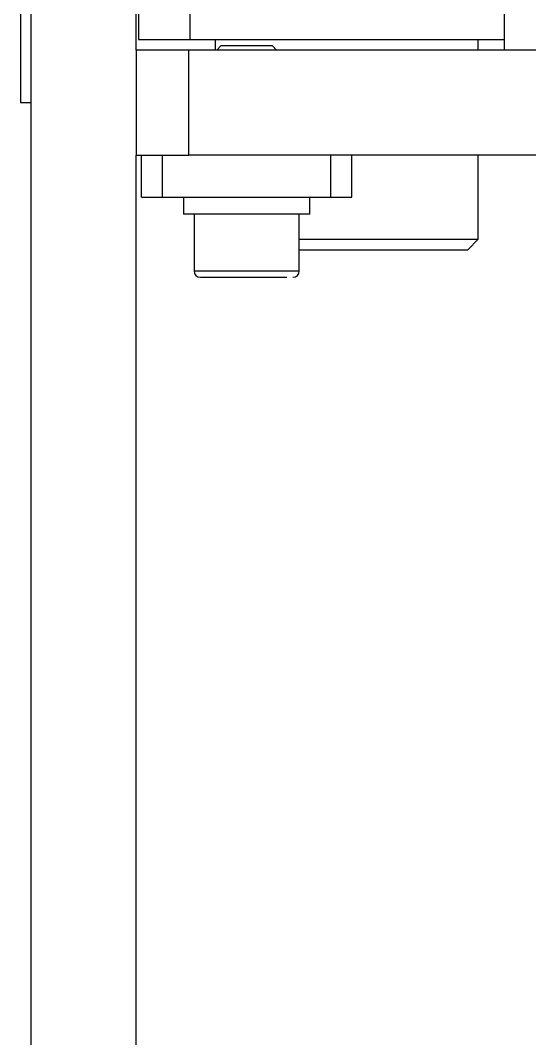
# Model space of a CAD drawing. Header units: centimetres. Extents: x 470464 to 524273, y 49611 to 59074.
# Drawn here: x 505497.33 to 505502.17, y 52555.96 to 52565.65 of the extents above; entities that cross this region are included whole.
import ezdxf

# ---------------------------------------------------------------- set-up
doc = ezdxf.new("R2010")
doc.units = ezdxf.units.CM
doc.header["$MEASUREMENT"] = 0
doc.layers.add('vinç', color=7, linetype='Continuous')

# ---------------------------------------------------------------- blocks, each defined once
blk = doc.blocks.new('ytnytnytnnytytnrmutnebe')
at = {"color": 2, "linetype": 'Continuous', "lineweight": 25}
for p, q in [((416505.8618, 68895.2634), (416504.5098, 68895.2634)), ((416504.5098, 68895.2634), (416504.5098, 68895.1634)), ((416505.9779, 68895.1634), (416484.9098, 68895.1634)), ((416484.9098, 68894.1634), (416504.0098, 68894.1634)), ((416503.6098, 68894.1134), (416504.0098, 68894.1134)), ((416503.6098, 68894.1134), (416503.6098, 68893.9134)), ((416505.0098, 68894.1634), (416504.0098, 68894.1634)), ((416504.0098, 68894.1634), (416504.0098, 68893.6634)), ((416505.0098, 68893.6634), (416505.0098, 68894.1634)), ((416505.0098, 68894.1634), (416505.8807, 68894.1634)), ((416505.875, 68894.1399), (416505.1098, 68894.1399)), ((416505.1098, 68894.1399), (416505.1098, 68893.6528)), ((416503.6098, 68893.9134), (416504.0098, 68893.9134)), ((416503.6098, 68893.9134), (416503.6098, 68892.3134)), ((416503.4498, 68893.5432), (416503.4498, 68893.7134)), ((416503.6098, 68893.7134), (416503.4498, 68893.7134)), ((416502.9098, 68893.6134), (416502.9098, 68892.6803)), ((416503.4498, 68893.6134), (416502.9098, 68893.6134)), ((416504.0098, 68888.4134), (416504.0098, 68893.6634)), ((416504.0098, 68893.6634), (416505.0098, 68893.6634)), ((416505.0098, 68888.4134), (416505.0098, 68893.6634)), ((416505.1098, 68893.6528), (416505.1098, 68890.6634)), ((416505.8723, 68893.6528), (416505.1098, 68893.6528)), ((416503.4498, 68892.5134), (416503.4498, 68893.5432)), ((416505.1098, 68893.4134), (416505.0098, 68893.4134)), ((416505.0498, 68893.3579), (416505.0098, 68893.3979)), ((416505.0498, 68892.9016), (416505.0498, 68893.3579)), ((416505.0098, 68892.8288), (416505.0498, 68892.8688)), ((416505.0498, 68892.8688), (416505.0498, 68892.9016)), ((416502.9098, 68892.6803), (416502.9098, 68892.6134)), ((416502.9098, 68892.6134), (416503.4498, 68892.6134)), ((416503.1098, 68892.6134), (416503.1098, 68891.0134)), ((416503.2098, 68892.6134), (416503.2098, 68890.9134)), ((416503.4498, 68892.5134), (416503.6098, 68892.5134)), ((416503.6098, 68892.3134), (416503.6098, 68892.1134)), ((416503.6098, 68892.3134), (416504.0098, 68892.3134)), ((416503.6098, 68892.1134), (416504.0098, 68892.1134)), ((416503.1098, 68891.0134), (416503.2098, 68890.9134)), ((416503.2098, 68890.9134), (416504.0098, 68890.9134)), ((416505.0098, 68890.9134), (416505.1098, 68890.9134)), ((416505.0098, 68890.6634), (416505.7098, 68890.6634))]:
    blk.add_line(p, q, dxfattribs=at)
for centre, start, end in [((416502.9098, 68893.5534), 90, 180), ((416502.9098, 68892.6734), 180, 270)]:
    blk.add_arc(centre, 0.06, start, end, dxfattribs=at)
blk.add_open_spline([(416502.8498, 68893.5516), (416502.8498, 68893.5521), (416502.8498, 68893.5546), (416502.8498, 68893.5405), (416502.8498, 68893.5092), (416502.8498, 68893.4467), (416502.8498, 68893.3387), (416502.8498, 68893.2035), (416502.8498, 68893.0882), (416502.8498, 68892.9986), (416502.8498, 68892.9142), (416502.8498, 68892.8155), (416502.8498, 68892.7651), (416502.8498, 68892.7323)], degree=3, knots=[0, 0, 0, 0, 0.021188, 0.100156, 0.179126, 0.256453, 0.400104, 0.543754, 0.621084, 0.700052, 0.779019, 0.85635, 1, 1, 1, 1], dxfattribs=at)
blk = doc.blocks.new('fhgdfsdfhgjgfhgd')
at = {"layer": 'vinç', "color": 2}
blk.add_blockref('ytnytnytnnytytnrmutnebe', (-222, 0), dxfattribs=at)

msp = doc.modelspace()

# ---------------------------------------------------------------- block references
at = {"layer": 'vinç', "color": 2, "rotation": 90}
msp.add_blockref('fhgdfsdfhgjgfhgd', (574392.5918, -363717.6451), dxfattribs=at)

doc.saveas('drawing.dxf')
